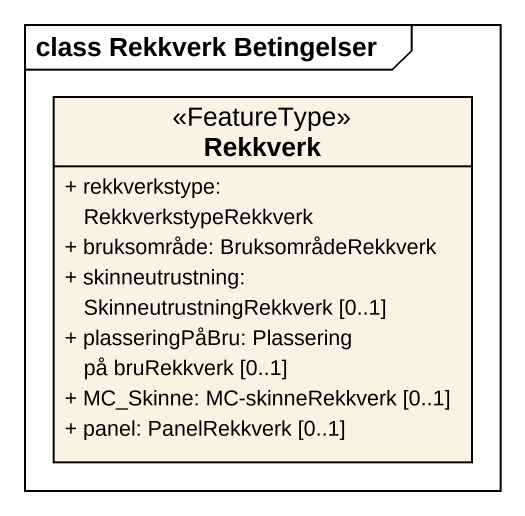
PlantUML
@startuml
mainframe class Rekkverk Betingelser
hide circle
hide empty members
skinparam classAttributeIconSize 0
class Rekkverk <<FeatureType>> {
  + rekkverkstype: RekkverkstypeRekkverk
  + bruksområde: BruksområdeRekkverk
  + skinneutrustning: SkinneutrustningRekkverk [0..1]
  + plasseringPåBru: Plassering på bruRekkverk [0..1]
  + MC_Skinne: MC-skinneRekkverk [0..1]
  + panel: PanelRekkverk [0..1]
}
@enduml
